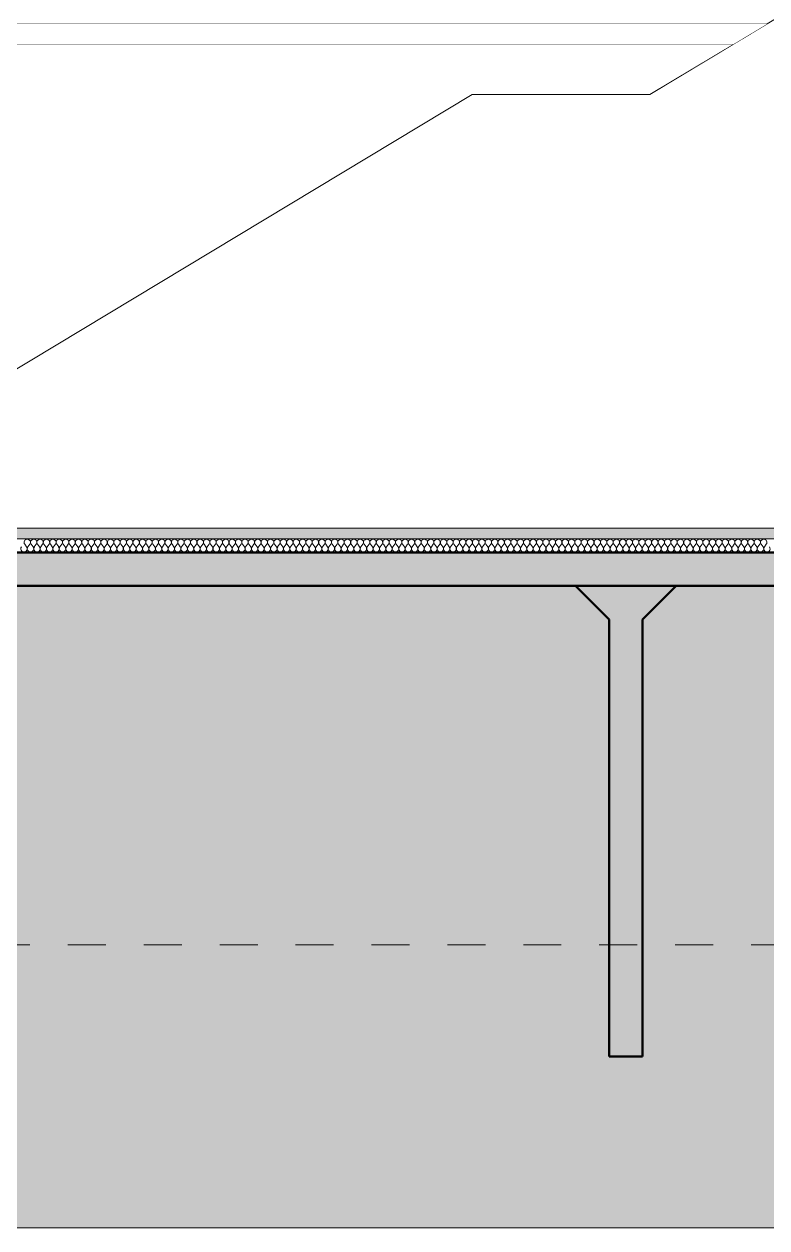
# Model space of a CAD drawing. Header units: millimetres. Extents: x -46169 to 228156, y -86316 to 18123.
# Drawn here: x 138648 to 144172, y -86316 to -77361 of the extents above; entities that cross this region are included whole.
import ezdxf

# ---------------------------------------------------------------- set-up
doc = ezdxf.new("R2010")
doc.units = ezdxf.units.MM
doc.header["$MEASUREMENT"] = 0
doc.linetypes.add('Dashed', pattern=[2822.222233, 1411.111116, -1411.111116])
doc.linetypes.add('Wipeout_Contour', pattern=[1000, 0, -1000])
for name, color, linetype, lineweight, true_color in [('0_Pen_No__105', 7, 'Continuous', 15, 0xa6a6a6), ('A-230-M_FLOOR.IFC Import_Pen_No__109', 7, 'Continuous', 15, 0xa6a6a6), ('A-230-M_FLOOR.IFC Import_Pen_No__29', 7, 'Continuous', 50, 0x2a2a2a), ('New_A-20-M_Floor_Slab_Pen_No__107', 7, 'Continuous', 15, 0xa6a6a6), ('New_A-20-M_Floor_Slab_Pen_No__109', 7, 'Continuous', 15, 0xa6a6a6), ('New_A-20-M_Floor_Slab_Pen_No__162', 7, 'Continuous', 0, 0xe47200), ('S-160-M_FOUND.IFC Import_Pen_No__104', 7, 'Continuous', 15, 0xa6a6a6), ('S-160-M_FOUND.IFC Import_Pen_No__24', 7, 'Continuous', 50, 0x2a2a2a)]:
    doc.layers.add(name, color=color, linetype=linetype, lineweight=lineweight, true_color=true_color)
for name, color, linetype in [('A-230-M_FLOOR.IFC Import', 7, 'Continuous'), ('New_A-20-M_Floor_Slab', 7, 'Continuous'), ('New_A-25-M_Wall_Int', 7, 'Continuous'), ('New_A-30-M_Stair', 7, 'Continuous'), ('S-160-M_FOUND.IFC Import', 7, 'Continuous')]:
    doc.layers.add(name, color=color, linetype=linetype)
for name, color, linetype, lineweight in [('A-95-P_Drawing_Pen_No__1', 7, 'Continuous', 13), ('A-95-P_Drawing_Pen_No__84', 8, 'Continuous', 20), ('New_A-20-M_Floor_Slab_Pen_No__1', 7, 'Continuous', 13), ('New_A-20-M_Floor_Slab_Pen_No__89', 8, 'Continuous', 20), ('New_A-25-M_Wall_Int_Pen_No__87', 8, 'Continuous', 20), ('New_A-25-M_Wall_Int_Pen_No__93', 8, 'Continuous', 13), ('New_A-30-M_Stair_Pen_No__1', 7, 'Continuous', 13), ('S-160-M_FOUND.IFC Import_Pen_No__4', 7, 'Continuous', 20)]:
    doc.layers.add(name, color=color, linetype=linetype, lineweight=lineweight)
pattern_1 = [(0, (104446.8, -81110.96), (0, 779.423), [48.75, -401.25]), (0, (104671.8, -80721.25), (0, 779.423), [48.75, -401.25]), (60, (104446.8, -81110.96), (-675, 389.711), [48.75, -401.25]), (60, (104896.8, -81110.96), (-675, 389.711), [48.75, -401.25]), (120, (104495.5, -81110.96), (675, 389.711), [48.75, -401.25]), (120, (104945.5, -81110.96), (675, 389.711), [48.75, -401.25]), (0, (104446.78, -81035.96), (0, 150), [0, -150, 0, -225]), (45, (104521.78, -81035.96), (-106.066, 106.066), [0, -112.5, 0, -187.5])]

# ---------------------------------------------------------------- blocks, each defined once
blk = doc.blocks.new('Section Elem_13_1', base_point=(104446.8, -81111))
at = {"layer": 'New_A-20-M_Floor_Slab_Pen_No__89', "linetype": 'Continuous'}
blk.add_line((138413.7, -77361), (144171.7, -77361), dxfattribs=at)
blk = doc.blocks.new('Section Elem_20_1', base_point=(104446.8, -81111))
at = {"color": 254, "linetype": 'Wipeout_Contour', "lineweight": 0, "ltscale": 3802890.689071786}
blk.add_wipeout([(137878.8, -78086), (138313.7, -78086), (138313.7, -77511), (138139.8, -77511), (138139.8, -77521.9), (138077.6, -77521.9), (138070.4, -77524.8), (138067.4, -77532.1), (138067.4, -77939.7), (138070.4, -77946.9), (138077.6, -77949.9), (138139.8, -77949.9), (138139.8, -77960.8), (137987.4, -77960.8), (137987.4, -77949.9), (138049.6, -77949.9), (138056.9, -77946.9), (138059.8, -77939.7), (138059.8, -77532.1), (138056.9, -77524.8), (138049.6, -77521.9), (137987.4, -77521.9), (137987.4, -77511), (137878.8, -77511)], dxfattribs=at).dxf.layer = 'New_A-25-M_Wall_Int'
at = {"color": 254, "linetype": 'Wipeout_Contour', "lineweight": 0, "ltscale": 1343260.939101846}
blk.add_wipeout([(148681.1, -78136), (146939.8, -78136), (146939.8, -81111), (146939.8, -81111), (146939.8, -78653), (148449.8, -78653), (148449.8, -81111), (148681.1, -81111)], dxfattribs=at).dxf.layer = 'New_A-25-M_Wall_Int'
at = {"layer": 'New_A-25-M_Wall_Int_Pen_No__87', "linetype": 'Continuous'}
blk.add_line((148681.1, -78136), (148681.1, -81111), dxfattribs=at)
at = {"color": 254, "linetype": 'Wipeout_Contour', "lineweight": 0, "ltscale": 1444952.786250205}
blk.add_wipeout([(137878.8, -78111), (137878.8, -81111), (138499.8, -81111), (138499.8, -79983.3), (141979.8, -77885.9), (143300.9, -77886), (143922.9, -77511), (138413.7, -77511), (138413.7, -78111)], dxfattribs=at).dxf.layer = 'New_A-25-M_Wall_Int'
at = {"layer": 'New_A-25-M_Wall_Int_Pen_No__87', "linetype": 'Continuous'}
for p, q in [((138228.8, -77511), (138313.7, -77511)), ((138413.7, -77511), (143922.9, -77511))]:
    blk.add_line(p, q, dxfattribs=at)
blk = doc.blocks.new('Section Elem_70_1', base_point=(104446.8, -81111))
at = {"color": 254, "linetype": 'Wipeout_Contour', "lineweight": 0, "ltscale": 1143802.319223281}
blk.add_wipeout([(138499.8, -79983.3), (138499.8, -81111), (146939.8, -81111), (146939.8, -75861), (146659.7, -75861), (143300.9, -77886), (141979.8, -77885.9)], dxfattribs=at).dxf.layer = 'New_A-25-M_Wall_Int'
at = {"layer": 'New_A-25-M_Wall_Int_Pen_No__93', "linetype": 'Continuous'}
for p, q in [((143300.9, -77886), (146659.7, -75861)), ((146659.7, -75861), (146939.8, -75861)), ((138499.8, -79983.3), (141979.8, -77885.9)), ((141979.8, -77885.9), (143300.9, -77886)), ((146939.8, -78136), (146939.8, -81111)), ((138499.8, -81111), (138499.8, -79983.3))]:
    blk.add_line(p, q, dxfattribs=at)
blk = doc.blocks.new('Section Elem_94_1', base_point=(104446.8, -81111))
at = {"color": 254, "linetype": 'Wipeout_Contour', "lineweight": 0, "ltscale": 643909.522716}
blk.add_wipeout([(138899.8, -81291), (138988.5, -81291), (138989.4, -81290.5), (138899.8, -81290.5)], dxfattribs=at).dxf.layer = 'New_A-30-M_Stair'
at = {"layer": 'New_A-30-M_Stair_Pen_No__1', "linetype": 'Continuous'}
for p, q in [((138899.8, -81291), (138899.8, -81290.5)), ((138988.5, -81291), (138989.4, -81290.5))]:
    blk.add_line(p, q, dxfattribs=at)
blk = doc.blocks.new('*X184', base_point=(104446.8, -81111))
at = {"layer": 'New_A-20-M_Floor_Slab_Pen_No__107', "linetype": 'Continuous'}
for p, q in [((138667.3, -81250), (138653, -81230.9)), ((138676.8, -81250), (138691.1, -81230.9)), ((138714.9, -81250), (138700.6, -81230.9)), ((138724.4, -81250), (138738.7, -81230.9)), ((138762.5, -81250), (138748.2, -81230.9)), ((138772, -81250), (138786.3, -81230.9)), ((138810.1, -81250), (138795.9, -81230.9)), ((138819.7, -81250), (138833.9, -81230.9)), ((138857.8, -81250), (138843.5, -81230.9)), ((138867.3, -81250), (138881.6, -81230.9)), ((138905.4, -81250), (138891.1, -81230.9)), ((138914.9, -81250), (138929.2, -81230.9)), ((138953, -81250), (138938.7, -81230.9)), ((138962.5, -81250), (138976.8, -81230.9)), ((139000.6, -81250), (138986.3, -81230.9)), ((139010.1, -81250), (139024.4, -81230.9)), ((139048.2, -81250), (139033.9, -81230.9)), ((139057.8, -81250), (139072, -81230.9)), ((139095.9, -81250), (139081.6, -81230.9)), ((139105.4, -81250), (139119.7, -81230.9)), ((139143.5, -81250), (139129.2, -81230.9)), ((139153, -81250), (139167.3, -81230.9)), ((139191.1, -81250), (139176.8, -81230.9)), ((139200.6, -81250), (139214.9, -81230.9)), ((139238.7, -81250), (139224.4, -81230.9)), ((139248.2, -81250), (139262.5, -81230.9)), ((139286.3, -81250), (139272, -81230.9)), ((139295.9, -81250), (139310.1, -81230.9)), ((139333.9, -81250), (139319.7, -81230.9)), ((139343.5, -81250), (139357.8, -81230.9)), ((139381.6, -81250), (139367.3, -81230.9)), ((139391.1, -81250), (139405.4, -81230.9)), ((139429.2, -81250), (139414.9, -81230.9)), ((139438.7, -81250), (139453, -81230.9)), ((139476.8, -81250), (139462.5, -81230.9)), ((139486.3, -81250), (139500.6, -81230.9)), ((139524.4, -81250), (139510.1, -81230.9)), ((139533.9, -81250), (139548.2, -81230.9)), ((139572, -81250), (139557.8, -81230.9)), ((139581.6, -81250), (139595.9, -81230.9)), ((139619.7, -81250), (139605.4, -81230.9)), ((139629.2, -81250), (139643.5, -81230.9)), ((139667.3, -81250), (139653, -81230.9)), ((139676.8, -81250), (139691.1, -81230.9)), ((139714.9, -81250), (139700.6, -81230.9)), ((139724.4, -81250), (139738.7, -81230.9)), ((139762.5, -81250), (139748.2, -81230.9)), ((139772, -81250), (139786.3, -81230.9)), ((139810.1, -81250), (139795.9, -81230.9)), ((139819.7, -81250), (139833.9, -81230.9)), ((139857.8, -81250), (139843.5, -81230.9)), ((139867.3, -81250), (139881.6, -81230.9)), ((139905.4, -81250), (139891.1, -81230.9)), ((139914.9, -81250), (139929.2, -81230.9)), ((139953, -81250), (139938.7, -81230.9)), ((139962.5, -81250), (139976.8, -81230.9)), ((140000.6, -81250), (139986.3, -81230.9)), ((140010.1, -81250), (140024.4, -81230.9)), ((140048.2, -81250), (140033.9, -81230.9)), ((140057.8, -81250), (140072, -81230.9)), ((140095.9, -81250), (140081.6, -81230.9)), ((140105.4, -81250), (140119.7, -81230.9)), ((140143.5, -81250), (140129.2, -81230.9)), ((140153, -81250), (140167.3, -81230.9)), ((140191.1, -81250), (140176.8, -81230.9)), ((140200.6, -81250), (140214.9, -81230.9)), ((140238.7, -81250), (140224.4, -81230.9)), ((140248.2, -81250), (140262.5, -81230.9)), ((140286.3, -81250), (140272, -81230.9)), ((140295.9, -81250), (140310.1, -81230.9)), ((140333.9, -81250), (140319.7, -81230.9)), ((140343.5, -81250), (140357.8, -81230.9)), ((140381.6, -81250), (140367.3, -81230.9)), ((140391.1, -81250), (140405.4, -81230.9)), ((140429.2, -81250), (140414.9, -81230.9)), ((140438.7, -81250), (140453, -81230.9)), ((140476.8, -81250), (140462.5, -81230.9)), ((140486.3, -81250), (140500.6, -81230.9)), ((140524.4, -81250), (140510.1, -81230.9)), ((140533.9, -81250), (140548.2, -81230.9)), ((140572, -81250), (140557.8, -81230.9)), ((140581.6, -81250), (140595.9, -81230.9)), ((140619.7, -81250), (140605.4, -81230.9)), ((140629.2, -81250), (140643.5, -81230.9)), ((140667.3, -81250), (140653, -81230.9)), ((140676.8, -81250), (140691.1, -81230.9)), ((140714.9, -81250), (140700.6, -81230.9)), ((140724.4, -81250), (140738.7, -81230.9)), ((140762.5, -81250), (140748.2, -81230.9)), ((140772, -81250), (140786.3, -81230.9)), ((140810.1, -81250), (140795.9, -81230.9)), ((140819.7, -81250), (140833.9, -81230.9)), ((140857.8, -81250), (140843.5, -81230.9)), ((140867.3, -81250), (140881.6, -81230.9)), ((140905.4, -81250), (140891.1, -81230.9)), ((140914.9, -81250), (140929.2, -81230.9)), ((140953, -81250), (140938.7, -81230.9)), ((140962.5, -81250), (140976.8, -81230.9)), ((141000.6, -81250), (140986.3, -81230.9)), ((141010.1, -81250), (141024.4, -81230.9)), ((141048.2, -81250), (141033.9, -81230.9)), ((141057.8, -81250), (141072, -81230.9)), ((141095.9, -81250), (141081.6, -81230.9)), ((141105.4, -81250), (141119.7, -81230.9)), ((141143.5, -81250), (141129.2, -81230.9)), ((141153, -81250), (141167.3, -81230.9)), ((141191.1, -81250), (141176.8, -81230.9)), ((141200.6, -81250), (141214.9, -81230.9)), ((141238.7, -81250), (141224.4, -81230.9)), ((141248.2, -81250), (141262.5, -81230.9)), ((141286.3, -81250), (141272, -81230.9)), ((141295.9, -81250), (141310.1, -81230.9)), ((141333.9, -81250), (141319.7, -81230.9)), ((141343.5, -81250), (141357.8, -81230.9)), ((141381.6, -81250), (141367.3, -81230.9)), ((141391.1, -81250), (141405.4, -81230.9)), ((141429.2, -81250), (141414.9, -81230.9)), ((141438.7, -81250), (141453, -81230.9)), ((141476.8, -81250), (141462.5, -81230.9)), ((141486.3, -81250), (141500.6, -81230.9)), ((141524.4, -81250), (141510.1, -81230.9)), ((141533.9, -81250), (141548.2, -81230.9)), ((141572, -81250), (141557.8, -81230.9)), ((141581.6, -81250), (141595.9, -81230.9)), ((141619.7, -81250), (141605.4, -81230.9)), ((141629.2, -81250), (141643.5, -81230.9)), ((141667.3, -81250), (141653, -81230.9)), ((141676.8, -81250), (141691.1, -81230.9)), ((141714.9, -81250), (141700.6, -81230.9)), ((141724.4, -81250), (141738.7, -81230.9)), ((141762.5, -81250), (141748.2, -81230.9)), ((141772, -81250), (141786.3, -81230.9)), ((141810.1, -81250), (141795.9, -81230.9)), ((141819.7, -81250), (141833.9, -81230.9)), ((141857.8, -81250), (141843.5, -81230.9)), ((141867.3, -81250), (141881.6, -81230.9)), ((141905.4, -81250), (141891.1, -81230.9)), ((141914.9, -81250), (141929.2, -81230.9)), ((141953, -81250), (141938.7, -81230.9)), ((141962.5, -81250), (141976.8, -81230.9)), ((142000.6, -81250), (141986.3, -81230.9)), ((142010.1, -81250), (142024.4, -81230.9)), ((142048.2, -81250), (142033.9, -81230.9)), ((142057.8, -81250), (142072, -81230.9)), ((142095.9, -81250), (142081.6, -81230.9)), ((142105.4, -81250), (142119.7, -81230.9)), ((142143.5, -81250), (142129.2, -81230.9)), ((142153, -81250), (142167.3, -81230.9)), ((142191.1, -81250), (142176.8, -81230.9)), ((142200.6, -81250), (142214.9, -81230.9)), ((142238.7, -81250), (142224.4, -81230.9)), ((142248.2, -81250), (142262.5, -81230.9)), ((142286.3, -81250), (142272, -81230.9)), ((142295.9, -81250), (142310.1, -81230.9)), ((142333.9, -81250), (142319.7, -81230.9)), ((142343.5, -81250), (142357.8, -81230.9)), ((142381.6, -81250), (142367.3, -81230.9)), ((142391.1, -81250), (142405.4, -81230.9)), ((142429.2, -81250), (142414.9, -81230.9)), ((142438.7, -81250), (142453, -81230.9)), ((142476.8, -81250), (142462.5, -81230.9)), ((142486.3, -81250), (142500.6, -81230.9)), ((142524.4, -81250), (142510.1, -81230.9)), ((142533.9, -81250), (142548.2, -81230.9)), ((142572, -81250), (142557.8, -81230.9)), ((142581.6, -81250), (142595.9, -81230.9)), ((142619.7, -81250), (142605.4, -81230.9)), ((142629.2, -81250), (142643.5, -81230.9)), ((142667.3, -81250), (142653, -81230.9)), ((142676.8, -81250), (142691.1, -81230.9)), ((142714.9, -81250), (142700.6, -81230.9)), ((142724.4, -81250), (142738.7, -81230.9)), ((142762.5, -81250), (142748.2, -81230.9)), ((142772, -81250), (142786.3, -81230.9)), ((142810.1, -81250), (142795.9, -81230.9)), ((142819.7, -81250), (142833.9, -81230.9)), ((142857.8, -81250), (142843.5, -81230.9)), ((142867.3, -81250), (142881.6, -81230.9)), ((142905.4, -81250), (142891.1, -81230.9)), ((142914.9, -81250), (142929.2, -81230.9)), ((142953, -81250), (142938.7, -81230.9)), ((142962.5, -81250), (142976.8, -81230.9)), ((143000.6, -81250), (142986.3, -81230.9)), ((143010.1, -81250), (143024.4, -81230.9)), ((143048.2, -81250), (143033.9, -81230.9)), ((143057.8, -81250), (143072, -81230.9)), ((143095.9, -81250), (143081.6, -81230.9)), ((143105.4, -81250), (143119.7, -81230.9)), ((143143.5, -81250), (143129.2, -81230.9)), ((143153, -81250), (143167.3, -81230.9)), ((143191.1, -81250), (143176.8, -81230.9)), ((143200.6, -81250), (143214.9, -81230.9)), ((143238.7, -81250), (143224.4, -81230.9)), ((143248.2, -81250), (143262.5, -81230.9)), ((143286.3, -81250), (143272, -81230.9)), ((143295.9, -81250), (143310.1, -81230.9)), ((143333.9, -81250), (143319.7, -81230.9)), ((143343.5, -81250), (143357.8, -81230.9)), ((143381.6, -81250), (143367.3, -81230.9)), ((143391.1, -81250), (143405.4, -81230.9)), ((143429.2, -81250), (143414.9, -81230.9)), ((143438.7, -81250), (143453, -81230.9)), ((143476.8, -81250), (143462.5, -81230.9)), ((143486.3, -81250), (143500.6, -81230.9)), ((143524.4, -81250), (143510.1, -81230.9)), ((143533.9, -81250), (143548.2, -81230.9)), ((143572, -81250), (143557.8, -81230.9)), ((143581.6, -81250), (143595.9, -81230.9)), ((143619.7, -81250), (143605.4, -81230.9)), ((143629.2, -81250), (143643.5, -81230.9)), ((143667.3, -81250), (143653, -81230.9)), ((143676.8, -81250), (143691.1, -81230.9)), ((143714.9, -81250), (143700.6, -81230.9)), ((143724.4, -81250), (143738.7, -81230.9)), ((143762.5, -81250), (143748.2, -81230.9)), ((143772, -81250), (143786.3, -81230.9)), ((143810.1, -81250), (143795.9, -81230.9)), ((143819.7, -81250), (143833.9, -81230.9)), ((143857.8, -81250), (143843.5, -81230.9)), ((143867.3, -81250), (143881.6, -81230.9)), ((143905.4, -81250), (143891.1, -81230.9)), ((143914.9, -81250), (143929.2, -81230.9)), ((143953, -81250), (143938.7, -81230.9)), ((143962.5, -81250), (143976.8, -81230.9)), ((144000.6, -81250), (143986.3, -81230.9)), ((144010.1, -81250), (144024.4, -81230.9)), ((144048.2, -81250), (144033.9, -81230.9)), ((144057.8, -81250), (144072, -81230.9)), ((144095.9, -81250), (144081.6, -81230.9)), ((144105.4, -81250), (144119.7, -81230.9)), ((144143.5, -81250), (144129.2, -81230.9)), ((144153, -81250), (144167.3, -81230.9))]:
    blk.add_line(p, q, dxfattribs=at)
for centre, start, end in [((138672, -81216.7), 90, 216.8699), ((138672, -81216.7), 323.1301, 90), ((138719.7, -81216.7), 90, 216.8699), ((138719.7, -81216.7), 323.1301, 90), ((138767.3, -81216.7), 90, 216.8699), ((138767.3, -81216.7), 323.1301, 90), ((138814.9, -81216.7), 90, 216.8699), ((138814.9, -81216.7), 323.1301, 90), ((138862.5, -81216.7), 90, 216.8699), ((138862.5, -81216.7), 323.1301, 90), ((138910.1, -81216.7), 90, 216.8699), ((138910.1, -81216.7), 323.1301, 90), ((138957.8, -81216.7), 90, 216.8699), ((138957.8, -81216.7), 323.1301, 90), ((139005.4, -81216.7), 90, 216.8699), ((139005.4, -81216.7), 323.1301, 90), ((139053, -81216.7), 90, 216.8699), ((139053, -81216.7), 323.1301, 90), ((139100.6, -81216.7), 90, 216.8699), ((139100.6, -81216.7), 323.1301, 90), ((139148.2, -81216.7), 90, 216.8699), ((139148.2, -81216.7), 323.1301, 90), ((139195.9, -81216.7), 90, 216.8699), ((139195.9, -81216.7), 323.1301, 90), ((139243.5, -81216.7), 90, 216.8699), ((139243.5, -81216.7), 323.1301, 90), ((139291.1, -81216.7), 90, 216.8699), ((139291.1, -81216.7), 323.1301, 90), ((139338.7, -81216.7), 90, 216.8699), ((139338.7, -81216.7), 323.1301, 90), ((139386.3, -81216.7), 90, 216.8699), ((139386.3, -81216.7), 323.1301, 90), ((139433.9, -81216.7), 90, 216.8699), ((139433.9, -81216.7), 323.1301, 90), ((139481.6, -81216.7), 90, 216.8699), ((139481.6, -81216.7), 323.1301, 90), ((139529.2, -81216.7), 90, 216.8699), ((139529.2, -81216.7), 323.1301, 90), ((139576.8, -81216.7), 90, 216.8699), ((139576.8, -81216.7), 323.1301, 90), ((139624.4, -81216.7), 90, 216.8699), ((139624.4, -81216.7), 323.1301, 90), ((139672, -81216.7), 90, 216.8699), ((139672, -81216.7), 323.1301, 90), ((139719.7, -81216.7), 90, 216.8699), ((139719.7, -81216.7), 323.1301, 90), ((139767.3, -81216.7), 90, 216.8699), ((139767.3, -81216.7), 323.1301, 90), ((139814.9, -81216.7), 90, 216.8699), ((139814.9, -81216.7), 323.1301, 90), ((139862.5, -81216.7), 90, 216.8699), ((139862.5, -81216.7), 323.1301, 90), ((139910.1, -81216.7), 90, 216.8699), ((139910.1, -81216.7), 323.1301, 90), ((139957.8, -81216.7), 90, 216.8699), ((139957.8, -81216.7), 323.1301, 90), ((140005.4, -81216.7), 90, 216.8699), ((140005.4, -81216.7), 323.1301, 90), ((140053, -81216.7), 90, 216.8699), ((140053, -81216.7), 323.1301, 90), ((140100.6, -81216.7), 90, 216.8699), ((140100.6, -81216.7), 323.1301, 90), ((140148.2, -81216.7), 90, 216.8699), ((140148.2, -81216.7), 323.1301, 90), ((140195.9, -81216.7), 90, 216.8699), ((140195.9, -81216.7), 323.1301, 90), ((140243.5, -81216.7), 90, 216.8699), ((140243.5, -81216.7), 323.1301, 90), ((140291.1, -81216.7), 90, 216.8699), ((140291.1, -81216.7), 323.1301, 90), ((140338.7, -81216.7), 90, 216.8699), ((140338.7, -81216.7), 323.1301, 90), ((140386.3, -81216.7), 90, 216.8699), ((140386.3, -81216.7), 323.1301, 90), ((140433.9, -81216.7), 90, 216.8699), ((140433.9, -81216.7), 323.1301, 90), ((140481.6, -81216.7), 90, 216.8699), ((140481.6, -81216.7), 323.1301, 90), ((140529.2, -81216.7), 90, 216.8699), ((140529.2, -81216.7), 323.1301, 90), ((140576.8, -81216.7), 90, 216.8699), ((140576.8, -81216.7), 323.1301, 90), ((140624.4, -81216.7), 90, 216.8699), ((140624.4, -81216.7), 323.1301, 90), ((140672, -81216.7), 90, 216.8699), ((140672, -81216.7), 323.1301, 90), ((140719.7, -81216.7), 90, 216.8699), ((140719.7, -81216.7), 323.1301, 90), ((140767.3, -81216.7), 90, 216.8699), ((140767.3, -81216.7), 323.1301, 90), ((140814.9, -81216.7), 90, 216.8699), ((140814.9, -81216.7), 323.1301, 90), ((140862.5, -81216.7), 90, 216.8699), ((140862.5, -81216.7), 323.1301, 90), ((140910.1, -81216.7), 90, 216.8699), ((140910.1, -81216.7), 323.1301, 90), ((140957.8, -81216.7), 90, 216.8699), ((140957.8, -81216.7), 323.1301, 90), ((141005.4, -81216.7), 90, 216.8699), ((141005.4, -81216.7), 323.1301, 90), ((141053, -81216.7), 90, 216.8699), ((141053, -81216.7), 323.1301, 90), ((141100.6, -81216.7), 90, 216.8699), ((141100.6, -81216.7), 323.1301, 90), ((141148.2, -81216.7), 90, 216.8699), ((141148.2, -81216.7), 323.1301, 90), ((141195.9, -81216.7), 90, 216.8699), ((141195.9, -81216.7), 323.1301, 90), ((141243.5, -81216.7), 90, 216.8699), ((141243.5, -81216.7), 323.1301, 90), ((141291.1, -81216.7), 90, 216.8699), ((141291.1, -81216.7), 323.1301, 90), ((141338.7, -81216.7), 90, 216.8699), ((141338.7, -81216.7), 323.1301, 90), ((141386.3, -81216.7), 90, 216.8699), ((141386.3, -81216.7), 323.1301, 90), ((141433.9, -81216.7), 90, 216.8699), ((141433.9, -81216.7), 323.1301, 90), ((141481.6, -81216.7), 90, 216.8699), ((141481.6, -81216.7), 323.1301, 90), ((141529.2, -81216.7), 90, 216.8699), ((141529.2, -81216.7), 323.1301, 90), ((141576.8, -81216.7), 90, 216.8699), ((141576.8, -81216.7), 323.1301, 90), ((141624.4, -81216.7), 90, 216.8699), ((141624.4, -81216.7), 323.1301, 90), ((141672, -81216.7), 90, 216.8699), ((141672, -81216.7), 323.1301, 90), ((141719.7, -81216.7), 90, 216.8699), ((141719.7, -81216.7), 323.1301, 90), ((141767.3, -81216.7), 90, 216.8699), ((141767.3, -81216.7), 323.1301, 90), ((141814.9, -81216.7), 90, 216.8699), ((141814.9, -81216.7), 323.1301, 90), ((141862.5, -81216.7), 90, 216.8699), ((141862.5, -81216.7), 323.1301, 90), ((141910.1, -81216.7), 90, 216.8699), ((141910.1, -81216.7), 323.1301, 90), ((141957.8, -81216.7), 90, 216.8699), ((141957.8, -81216.7), 323.1301, 90), ((142005.4, -81216.7), 90, 216.8699), ((142005.4, -81216.7), 323.1301, 90), ((142053, -81216.7), 90, 216.8699), ((142053, -81216.7), 323.1301, 90), ((142100.6, -81216.7), 90, 216.8699), ((142100.6, -81216.7), 323.1301, 90), ((142148.2, -81216.7), 90, 216.8699), ((142148.2, -81216.7), 323.1301, 90), ((142195.9, -81216.7), 90, 216.8699), ((142195.9, -81216.7), 323.1301, 90), ((142243.5, -81216.7), 90, 216.8699), ((142243.5, -81216.7), 323.1301, 90), ((142291.1, -81216.7), 90, 216.8699), ((142291.1, -81216.7), 323.1301, 90), ((142338.7, -81216.7), 90, 216.8699), ((142338.7, -81216.7), 323.1301, 90), ((142386.3, -81216.7), 90, 216.8699), ((142386.3, -81216.7), 323.1301, 90), ((142433.9, -81216.7), 90, 216.8699), ((142433.9, -81216.7), 323.1301, 90), ((142481.6, -81216.7), 90, 216.8699), ((142481.6, -81216.7), 323.1301, 90), ((142529.2, -81216.7), 90, 216.8699), ((142529.2, -81216.7), 323.1301, 90), ((142576.8, -81216.7), 90, 216.8699), ((142576.8, -81216.7), 323.1301, 90), ((142624.4, -81216.7), 90, 216.8699), ((142624.4, -81216.7), 323.1301, 90), ((142672, -81216.7), 90, 216.8699), ((142672, -81216.7), 323.1301, 90), ((142719.7, -81216.7), 90, 216.8699), ((142719.7, -81216.7), 323.1301, 90), ((142767.3, -81216.7), 90, 216.8699), ((142767.3, -81216.7), 323.1301, 90), ((142814.9, -81216.7), 90, 216.8699), ((142814.9, -81216.7), 323.1301, 90), ((142862.5, -81216.7), 90, 216.8699), ((142862.5, -81216.7), 323.1301, 90), ((142910.1, -81216.7), 90, 216.8699), ((142910.1, -81216.7), 323.1301, 90), ((142957.8, -81216.7), 90, 216.8699), ((142957.8, -81216.7), 323.1301, 90), ((143005.4, -81216.7), 90, 216.8699), ((143005.4, -81216.7), 323.1301, 90), ((143053, -81216.7), 90, 216.8699), ((143053, -81216.7), 323.1301, 90), ((143100.6, -81216.7), 90, 216.8699), ((143100.6, -81216.7), 323.1301, 90), ((143148.2, -81216.7), 90, 216.8699), ((143148.2, -81216.7), 323.1301, 90), ((143195.9, -81216.7), 90, 216.8699), ((143195.9, -81216.7), 323.1301, 90), ((143243.5, -81216.7), 90, 216.8699), ((143243.5, -81216.7), 323.1301, 90), ((143291.1, -81216.7), 90, 216.8699), ((143291.1, -81216.7), 323.1301, 90), ((143338.7, -81216.7), 90, 216.8699), ((143338.7, -81216.7), 323.1301, 90), ((143386.3, -81216.7), 90, 216.8699), ((143386.3, -81216.7), 323.1301, 90), ((143433.9, -81216.7), 90, 216.8699), ((143433.9, -81216.7), 323.1301, 90), ((143481.6, -81216.7), 90, 216.8699), ((143481.6, -81216.7), 323.1301, 90), ((143529.2, -81216.7), 90, 216.8699), ((143529.2, -81216.7), 323.1301, 90), ((143576.8, -81216.7), 90, 216.8699), ((143576.8, -81216.7), 323.1301, 90), ((143624.4, -81216.7), 90, 216.8699), ((143624.4, -81216.7), 323.1301, 90), ((143672, -81216.7), 90, 216.8699), ((143672, -81216.7), 323.1301, 90), ((143719.7, -81216.7), 90, 216.8699), ((143719.7, -81216.7), 323.1301, 90), ((143767.3, -81216.7), 90, 216.8699), ((143767.3, -81216.7), 323.1301, 90), ((143814.9, -81216.7), 90, 216.8699), ((143814.9, -81216.7), 323.1301, 90), ((143862.5, -81216.7), 90, 216.8699), ((143862.5, -81216.7), 323.1301, 90), ((143910.1, -81216.7), 90, 216.8699), ((143910.1, -81216.7), 323.1301, 90), ((143957.8, -81216.7), 90, 216.8699), ((143957.8, -81216.7), 323.1301, 90), ((144005.4, -81216.7), 90, 216.8699), ((144005.4, -81216.7), 323.1301, 90), ((144053, -81216.7), 90, 216.8699), ((144053, -81216.7), 323.1301, 90), ((144100.6, -81216.7), 90, 216.8699), ((144100.6, -81216.7), 323.1301, 90), ((144148.2, -81216.7), 90, 216.8699), ((144148.2, -81216.7), 323.1301, 90), ((138648.2, -81264.3), 143.1301, 36.8699), ((138695.9, -81264.3), 143.1301, 36.8699), ((138743.5, -81264.3), 143.1301, 36.8699), ((138791.1, -81264.3), 143.1301, 36.8699), ((138838.7, -81264.3), 143.1301, 36.8699), ((138886.3, -81264.3), 143.1301, 36.8699), ((138933.9, -81264.3), 143.1301, 36.8699), ((138981.6, -81264.3), 143.1301, 36.8699), ((139029.2, -81264.3), 143.1301, 36.8699), ((139076.8, -81264.3), 143.1301, 36.8699), ((139124.4, -81264.3), 143.1301, 36.8699), ((139172, -81264.3), 143.1301, 36.8699), ((139219.7, -81264.3), 143.1301, 36.8699), ((139267.3, -81264.3), 143.1301, 36.8699), ((139314.9, -81264.3), 143.1301, 36.8699), ((139362.5, -81264.3), 143.1301, 36.8699), ((139410.1, -81264.3), 143.1301, 36.8699), ((139457.8, -81264.3), 143.1301, 36.8699), ((139505.4, -81264.3), 143.1301, 36.8699), ((139553, -81264.3), 143.1301, 36.8699), ((139600.6, -81264.3), 143.1301, 36.8699), ((139648.2, -81264.3), 143.1301, 36.8699), ((139695.9, -81264.3), 143.1301, 36.8699), ((139743.5, -81264.3), 143.1301, 36.8699), ((139791.1, -81264.3), 143.1301, 36.8699), ((139838.7, -81264.3), 143.1301, 36.8699), ((139886.3, -81264.3), 143.1301, 36.8699), ((139933.9, -81264.3), 143.1301, 36.8699), ((139981.6, -81264.3), 143.1301, 36.8699), ((140029.2, -81264.3), 143.1301, 36.8699), ((140076.8, -81264.3), 143.1301, 36.8699), ((140124.4, -81264.3), 143.1301, 36.8699), ((140172, -81264.3), 143.1301, 36.8699), ((140219.7, -81264.3), 143.1301, 36.8699), ((140267.3, -81264.3), 143.1301, 36.8699), ((140314.9, -81264.3), 143.1301, 36.8699), ((140362.5, -81264.3), 143.1301, 36.8699), ((140410.1, -81264.3), 143.1301, 36.8699), ((140457.8, -81264.3), 143.1301, 36.8699), ((140505.4, -81264.3), 143.1301, 36.8699), ((140553, -81264.3), 143.1301, 36.8699), ((140600.6, -81264.3), 143.1301, 36.8699), ((140648.2, -81264.3), 143.1301, 36.8699), ((140695.9, -81264.3), 143.1301, 36.8699), ((140743.5, -81264.3), 143.1301, 36.8699), ((140791.1, -81264.3), 143.1301, 36.8699), ((140838.7, -81264.3), 143.1301, 36.8699), ((140886.3, -81264.3), 143.1301, 36.8699), ((140933.9, -81264.3), 143.1301, 36.8699), ((140981.6, -81264.3), 143.1301, 36.8699), ((141029.2, -81264.3), 143.1301, 36.8699), ((141076.8, -81264.3), 143.1301, 36.8699), ((141124.4, -81264.3), 143.1301, 36.8699), ((141172, -81264.3), 143.1301, 36.8699), ((141219.7, -81264.3), 143.1301, 36.8699), ((141267.3, -81264.3), 143.1301, 36.8699), ((141314.9, -81264.3), 143.1301, 36.8699), ((141362.5, -81264.3), 143.1301, 36.8699), ((141410.1, -81264.3), 143.1301, 36.8699), ((141457.8, -81264.3), 143.1301, 36.8699), ((141505.4, -81264.3), 143.1301, 36.8699), ((141553, -81264.3), 143.1301, 36.8699), ((141600.6, -81264.3), 143.1301, 36.8699), ((141648.2, -81264.3), 143.1301, 36.8699), ((141695.9, -81264.3), 143.1301, 36.8699), ((141743.5, -81264.3), 143.1301, 36.8699), ((141791.1, -81264.3), 143.1301, 36.8699), ((141838.7, -81264.3), 143.1301, 36.8699), ((141886.3, -81264.3), 143.1301, 36.8699), ((141933.9, -81264.3), 143.1301, 36.8699), ((141981.6, -81264.3), 143.1301, 36.8699), ((142029.2, -81264.3), 143.1301, 36.8699), ((142076.8, -81264.3), 143.1301, 36.8699), ((142124.4, -81264.3), 143.1301, 36.8699), ((142172, -81264.3), 143.1301, 36.8699), ((142219.7, -81264.3), 143.1301, 36.8699), ((142267.3, -81264.3), 143.1301, 36.8699), ((142314.9, -81264.3), 143.1301, 36.8699), ((142362.5, -81264.3), 143.1301, 36.8699), ((142410.1, -81264.3), 143.1301, 36.8699), ((142457.8, -81264.3), 143.1301, 36.8699), ((142505.4, -81264.3), 143.1301, 36.8699), ((142553, -81264.3), 143.1301, 36.8699), ((142600.6, -81264.3), 143.1301, 36.8699), ((142648.2, -81264.3), 143.1301, 36.8699), ((142695.9, -81264.3), 143.1301, 36.8699), ((142743.5, -81264.3), 143.1301, 36.8699), ((142791.1, -81264.3), 143.1301, 36.8699), ((142838.7, -81264.3), 143.1301, 36.8699), ((142886.3, -81264.3), 143.1301, 36.8699), ((142933.9, -81264.3), 143.1301, 36.8699), ((142981.6, -81264.3), 143.1301, 36.8699), ((143029.2, -81264.3), 143.1301, 36.8699), ((143076.8, -81264.3), 143.1301, 36.8699), ((143124.4, -81264.3), 143.1301, 36.8699), ((143172, -81264.3), 143.1301, 36.8699), ((143219.7, -81264.3), 143.1301, 36.8699), ((143267.3, -81264.3), 143.1301, 36.8699), ((143314.9, -81264.3), 143.1301, 36.8699), ((143362.5, -81264.3), 143.1301, 36.8699), ((143410.1, -81264.3), 143.1301, 36.8699), ((143457.8, -81264.3), 143.1301, 36.8699), ((143505.4, -81264.3), 143.1301, 36.8699), ((143553, -81264.3), 143.1301, 36.8699), ((143600.6, -81264.3), 143.1301, 36.8699), ((143648.2, -81264.3), 143.1301, 36.8699), ((143695.9, -81264.3), 143.1301, 36.8699), ((143743.5, -81264.3), 143.1301, 36.8699), ((143791.1, -81264.3), 143.1301, 36.8699), ((143838.7, -81264.3), 143.1301, 36.8699), ((143886.3, -81264.3), 143.1301, 36.8699), ((143933.9, -81264.3), 143.1301, 36.8699), ((143981.6, -81264.3), 143.1301, 36.8699), ((144029.2, -81264.3), 143.1301, 36.8699), ((144076.8, -81264.3), 143.1301, 36.8699), ((144124.4, -81264.3), 143.1301, 36.8699), ((144172, -81264.3), 143.1301, 36.8699)]:
    blk.add_arc(centre, 23.8, start, end, dxfattribs=at)
blk = doc.blocks.new('Section Elem_146_1', base_point=(104446.8, -81111))
at = {"color": 254, "linetype": 'Wipeout_Contour', "lineweight": 0, "ltscale": 680435.593353}
blk.add_wipeout([(160483.1, -81190), (160483.1, -81111), (138338.7, -81111), (138338.7, -81190)], dxfattribs=at).dxf.layer = 'New_A-20-M_Floor_Slab'
at = {"layer": 'New_A-20-M_Floor_Slab_Pen_No__109', "linetype": 'Continuous'}
h = blk.add_hatch(dxfattribs=at)
h.set_pattern_fill('Lightweight_Concrete_0001', color=256, style=0, pattern_type=2)
h.set_pattern_definition(pattern_1)
h.paths.add_polyline_path([(160483.1, -81190), (160483.1, -81111), (138338.7, -81111), (138338.7, -81190)])
at = {"layer": 'New_A-20-M_Floor_Slab_Pen_No__162', "linetype": 'Continuous'}
blk.add_hatch(color=256, dxfattribs=at).paths.add_polyline_path([(160483.1, -81190.5), (160483.1, -81190), (138338.7, -81190), (138338.7, -81190.5)])
at = {"layer": 'New_A-20-M_Floor_Slab_Pen_No__1', "linetype": 'Continuous', "flags": 128}
blk.add_lwpolyline([(177172.4, -81111), (160483.1, -81111), (138338.7, -81111), (126599.8, -81111), (105107.6, -81111)], dxfattribs=at)
at = {"color": 254, "linetype": 'Wipeout_Contour', "lineweight": 0, "ltscale": 680607.976528}
blk.add_wipeout([(138338.7, -81290.5), (160483.1, -81290.5), (160483.1, -81190.5), (138338.7, -81190.5)], dxfattribs=at).dxf.layer = 'New_A-20-M_Floor_Slab'
at = {"layer": 'New_A-20-M_Floor_Slab_Pen_No__1', "linetype": 'Continuous', "flags": 128}
for points in [[(181470.3, -81190), (160483.1, -81190), (138338.7, -81190), (126599.8, -81190), (105107.6, -81190)], [(181470.3, -81190.5), (160483.1, -81190.5), (138338.7, -81190.5), (126599.8, -81190.5), (105107.6, -81190.5)], [(181470.3, -81290.5), (160483.1, -81290.5), (138338.7, -81290.5), (126599.8, -81290.5), (105107.6, -81290.5)]]:
    blk.add_lwpolyline(points, dxfattribs=at)
at = {"layer": 'New_A-20-M_Floor_Slab'}
blk.add_blockref('*X184', (104446.8, -81111), dxfattribs=at)
blk = doc.blocks.new('Section Elem_273_1', base_point=(104446.8, -81111))
at = {"layer": 'S-160-M_FOUND.IFC Import_Pen_No__104', "linetype": 'Continuous', "lineweight": 0, "true_color": 0x535353}
for points in [[(143497.9, -81541), (142747.9, -81541), (142997.9, -81791), (143247.9, -81791)], [(142997.9, -81791), (142997.9, -85041), (143247.9, -85041), (143247.9, -81791)]]:
    blk.add_hatch(color=251, dxfattribs=at).paths.add_polyline_path(points)
at = {"layer": 'S-160-M_FOUND.IFC Import_Pen_No__24', "linetype": 'Continuous'}
for p, q in [((142747.9, -81541), (142997.9, -81791)), ((143497.9, -81541), (143247.9, -81791)), ((142997.9, -81791), (142997.9, -85041)), ((143247.9, -81791), (143247.9, -85041)), ((143247.9, -85041), (142997.9, -85041))]:
    blk.add_line(p, q, dxfattribs=at)
blk = doc.blocks.new('Section Elem_284_1', base_point=(104446.8, -81111))
at = {"layer": 'S-160-M_FOUND.IFC Import_Pen_No__4', "linetype": 'Continuous'}
blk.add_line((142997.9, -84861), (142997.9, -81790.9), dxfattribs=at)
blk = doc.blocks.new('Section Elem_286_1', base_point=(104446.8, -81111))
at = {"layer": 'S-160-M_FOUND.IFC Import_Pen_No__4', "linetype": 'Continuous'}
blk.add_line((142997.9, -84861), (142997.9, -81790.9), dxfattribs=at)
blk = doc.blocks.new('Section Elem_368_1', base_point=(104446.8, -81111))
at = {"color": 254, "linetype": 'Wipeout_Contour', "lineweight": 0, "ltscale": 680944.64817}
blk.add_wipeout([(138338.7, -81541), (160483.1, -81541), (160483.1, -81291), (138338.7, -81291)], dxfattribs=at).dxf.layer = 'A-230-M_FLOOR.IFC Import'
at = {"layer": 'A-230-M_FLOOR.IFC Import_Pen_No__109', "linetype": 'Continuous'}
h = blk.add_hatch(dxfattribs=at)
h.set_pattern_fill('Lightweight_Concrete_0001', color=256, style=0, pattern_type=2)
h.set_pattern_definition(pattern_1)
h.paths.add_polyline_path([(138338.7, -81541), (160483.1, -81541), (160483.1, -81291), (138338.7, -81291)])
at = {"layer": 'A-230-M_FLOOR.IFC Import_Pen_No__29', "linetype": 'Continuous'}
for p, q in [((142747.9, -81541), (138438.3, -81541)), ((143497.9, -81541), (142747.9, -81541)), ((146748, -81541), (143497.9, -81541))]:
    blk.add_line(p, q, dxfattribs=at)
at = {"layer": 'A-230-M_FLOOR.IFC Import_Pen_No__29', "linetype": 'Continuous', "flags": 128}
blk.add_lwpolyline([(181397.8, -81291), (160483.1, -81291), (138338.7, -81291), (126599.8, -81291), (105107.6, -81291)], dxfattribs=at)
blk = doc.blocks.new('Section Elem_370_1', base_point=(104446.8, -81111))
at = {"color": 254, "linetype": 'Wipeout_Contour', "lineweight": 0, "ltscale": 644288.480787}
blk.add_wipeout([(138413.7, -77361), (138413.7, -77511), (143922.9, -77511), (144171.7, -77361)], dxfattribs=at).dxf.layer = 'A-230-M_FLOOR.IFC Import'
blk = doc.blocks.new('Section Elem_380_1', base_point=(104446.8, -81111))
at = {"color": 254, "linetype": 'Wipeout_Contour', "lineweight": 0, "ltscale": 642670.767636}
blk.add_wipeout([(138271, -81290.5), (138271, -81291), (138899.8, -81291), (138899.8, -81290.5)], dxfattribs=at).dxf.layer = 'A-230-M_FLOOR.IFC Import'
at = {"color": 254, "linetype": 'Wipeout_Contour', "lineweight": 0, "ltscale": 660543.219033}
blk.add_wipeout([(138988.5, -81291), (148456.5, -81291), (148456.5, -81290.5), (138989.4, -81290.5)], dxfattribs=at).dxf.layer = 'A-230-M_FLOOR.IFC Import'
blk = doc.blocks.new('A03 Atrium Longitudinal Section_STORY_MARKER', base_point=(104446.8, -81111))
at = {"layer": '0_Pen_No__105', "linetype": 'Dashed', "ltscale": 0.2}
for p, q in [((105107.6, -81111), (184115, -81111)), ((105107.6, -84211), (184115, -84211))]:
    blk.add_line(p, q, dxfattribs=at)

msp = doc.modelspace()

# ---------------------------------------------------------------- block references
at = {"layer": 'New_A-20-M_Floor_Slab'}
msp.add_blockref('Section Elem_13_1', (104446.8, -81111), dxfattribs=at)
at = {"layer": 'New_A-25-M_Wall_Int'}
msp.add_blockref('Section Elem_20_1', (104446.8, -81111), dxfattribs=at)
at = {"layer": 'New_A-30-M_Stair'}
msp.add_blockref('Section Elem_94_1', (104446.8, -81111), dxfattribs=at)
at = {"layer": 'S-160-M_FOUND.IFC Import'}
msp.add_blockref('Section Elem_273_1', (104446.8, -81111), dxfattribs=at)

# ---------------------------------------------------------------- next in the draw order: block references
at = {"layer": 'New_A-25-M_Wall_Int'}
msp.add_blockref('Section Elem_70_1', (104446.8, -81111), dxfattribs=at)
at = {"layer": 'S-160-M_FOUND.IFC Import'}
msp.add_blockref('Section Elem_284_1', (104446.8, -81111), dxfattribs=at)

# ---------------------------------------------------------------- next in the draw order: block references
at = {"layer": 'A-230-M_FLOOR.IFC Import'}
msp.add_blockref('Section Elem_370_1', (104446.8, -81111), dxfattribs=at)
at = {"layer": 'New_A-20-M_Floor_Slab'}
msp.add_blockref('Section Elem_146_1', (104446.8, -81111), dxfattribs=at)
at = {"layer": 'S-160-M_FOUND.IFC Import'}
msp.add_blockref('Section Elem_286_1', (104446.8, -81111), dxfattribs=at)

# ---------------------------------------------------------------- next in the draw order: block references
at = {"layer": 'A-230-M_FLOOR.IFC Import'}
msp.add_blockref('Section Elem_368_1', (104446.8, -81111), dxfattribs=at)

# ---------------------------------------------------------------- next in the draw order: block references
msp.add_blockref('Section Elem_380_1', (104446.8, -81111), dxfattribs=at)

# ---------------------------------------------------------------- next in the draw order: hatches: boundary and pattern name
at = {"layer": 'A-95-P_Drawing_Pen_No__84', "linetype": 'Continuous'}
msp.add_hatch(color=256, dxfattribs=at).paths.add_polyline_path([(102971.5, -81111.1), (105107.6, -81110.9), (105107.6, -81541), (181028.1, -81541), (181028.1, -82041), (181759.5, -82041), (181759.5, -81111), (183691.7, -81111), (183691.7, -86316.2), (102971.5, -86316.2)])

# ---------------------------------------------------------------- next in the draw order: linework, layer by layer
at = {"layer": 'A-95-P_Drawing_Pen_No__1', "linetype": 'Continuous', "flags": 128}
msp.add_lwpolyline([(102971.5, -81111.1), (105107.6, -81110.9), (105107.6, -81541), (181028.1, -81541), (181028.1, -82041), (181759.5, -82041), (181759.5, -81111), (183691.7, -81111), (183691.7, -86316.2), (102971.5, -86316.2)], close=True, dxfattribs=at)

# ---------------------------------------------------------------- next in the draw order: block references
at = {"linetype": 'Continuous', "lineweight": 0}
msp.add_blockref('A03 Atrium Longitudinal Section_STORY_MARKER', (104446.8, -81111), dxfattribs=at)

doc.saveas('drawing.dxf')
